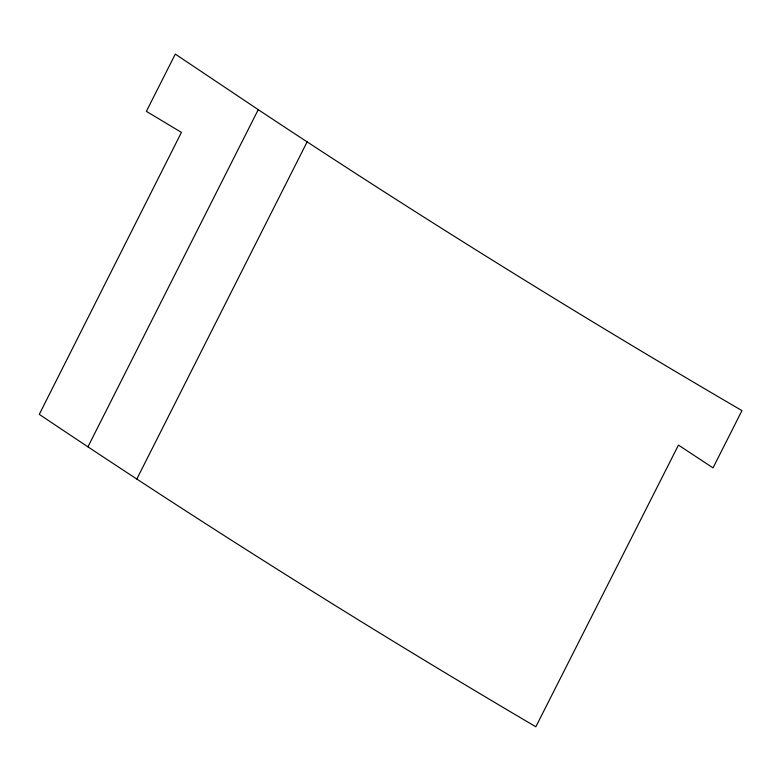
<?xml version="1.0" encoding="UTF-8"?>
<svg xmlns="http://www.w3.org/2000/svg" width="781" height="781" viewBox="0 0 781 781"><rect width="100%" height="100%" fill="white"/><g stroke="black" fill="none" stroke-linecap="round" stroke-linejoin="round"><path stroke-width="1.17" d="M87.931 446.839L258.247 109.652L175.305 54.104L146.379 111.361L181.436 132.389L39.284 414.35C201.615 523.446 367.255 627.612 535.844 726.769L678.455 445.102L713.024 467.878L741.95 410.621C577.94 314.86 416.498 214.677 258.247 109.652M136.802 479.056L307.128 141.878"/></g></svg>
